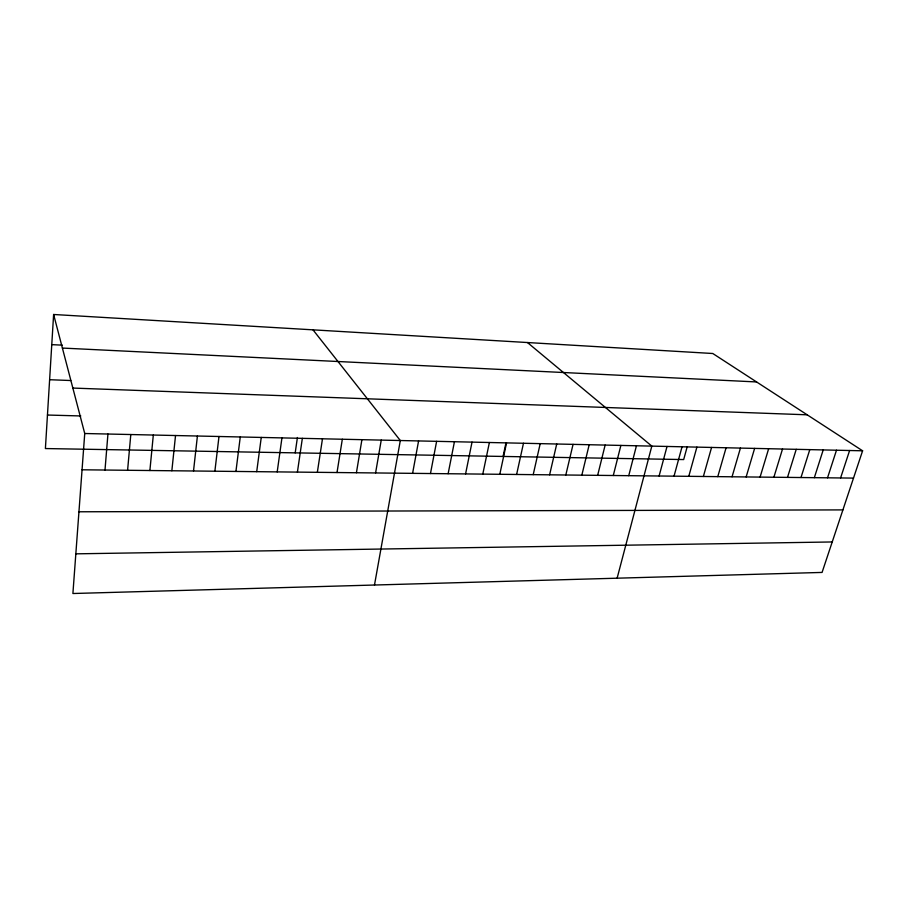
<?xml version="1.0" encoding="UTF-8"?>
<svg xmlns="http://www.w3.org/2000/svg" width="908" height="908" viewBox="0 0 908 908"><rect width="100%" height="100%" fill="white"/><g stroke="black" fill="none" stroke-linecap="round" stroke-linejoin="round"><path stroke-width="1.36" d="M53.617 314.486L84.739 433.513L72.901 593.514L822.069 572.426L862.6 450.799L712.791 353.507L53.617 314.486L45.4 448.552L683.679 459.561L687.152 446.906M104.999 470.038L107.938 434.024M127.597 470.276L130.797 434.535M149.888 470.526L153.316 435.034M171.85 470.753L175.528 435.534M193.518 470.991L197.411 436.01M214.878 471.218L218.987 436.498M235.932 471.445L240.268 436.964M256.714 471.672L261.254 437.429M277.201 471.888L281.945 437.894M295.202 452.865L297.415 437.508M297.415 472.103L302.341 438.348M317.346 472.319L322.476 438.791M337.016 472.535L342.327 439.234M356.424 472.739L361.917 439.665M375.583 472.954L381.246 440.096M374.482 585.024L400.315 440.528L312.988 329.842M412.595 473.352L418.588 440.925M430.471 473.545L436.623 441.333M448.132 473.726L454.431 441.731M465.577 473.919L472.024 442.117M482.795 474.101L489.389 442.502M503.077 456.452L505.983 442.877M499.809 474.282L506.539 442.888M516.618 474.464L523.473 443.263M533.212 474.646L540.203 443.626M549.612 474.827L556.729 444.001M565.82 474.998L573.062 444.364M581.835 475.168L589.19 444.716M597.657 475.338L605.137 445.079M613.286 475.508L620.879 445.419M628.745 475.679L636.44 445.771M617.122 578.192L651.819 446.112L527.457 342.532M659.106 476.008L667.028 446.452M674.031 476.167L682.044 446.781M688.786 476.325L696.901 447.111M703.371 476.484L711.577 447.44M717.785 476.632L726.094 447.757M732.052 476.791L740.44 448.075M746.149 476.938L754.627 448.393M760.087 477.086L768.656 448.711M773.877 477.233L782.526 449.017M787.508 477.381L796.237 449.324M800.992 477.529L809.8 449.619M814.34 477.676L823.215 449.914M827.529 477.812L836.495 450.209M840.592 477.96L849.616 450.504M75.841 553.835L832.216 541.962M78.951 511.783L842.908 509.899M82.06 469.788L853.497 478.096M84.739 433.513L862.6 450.799M47.454 415.035L80.778 415.955M72.856 388.068L807.189 414.808M49.622 379.714L70.756 380.531M62.391 348.059L756.602 381.95M51.767 344.631L62.368 345.165"/></g></svg>
